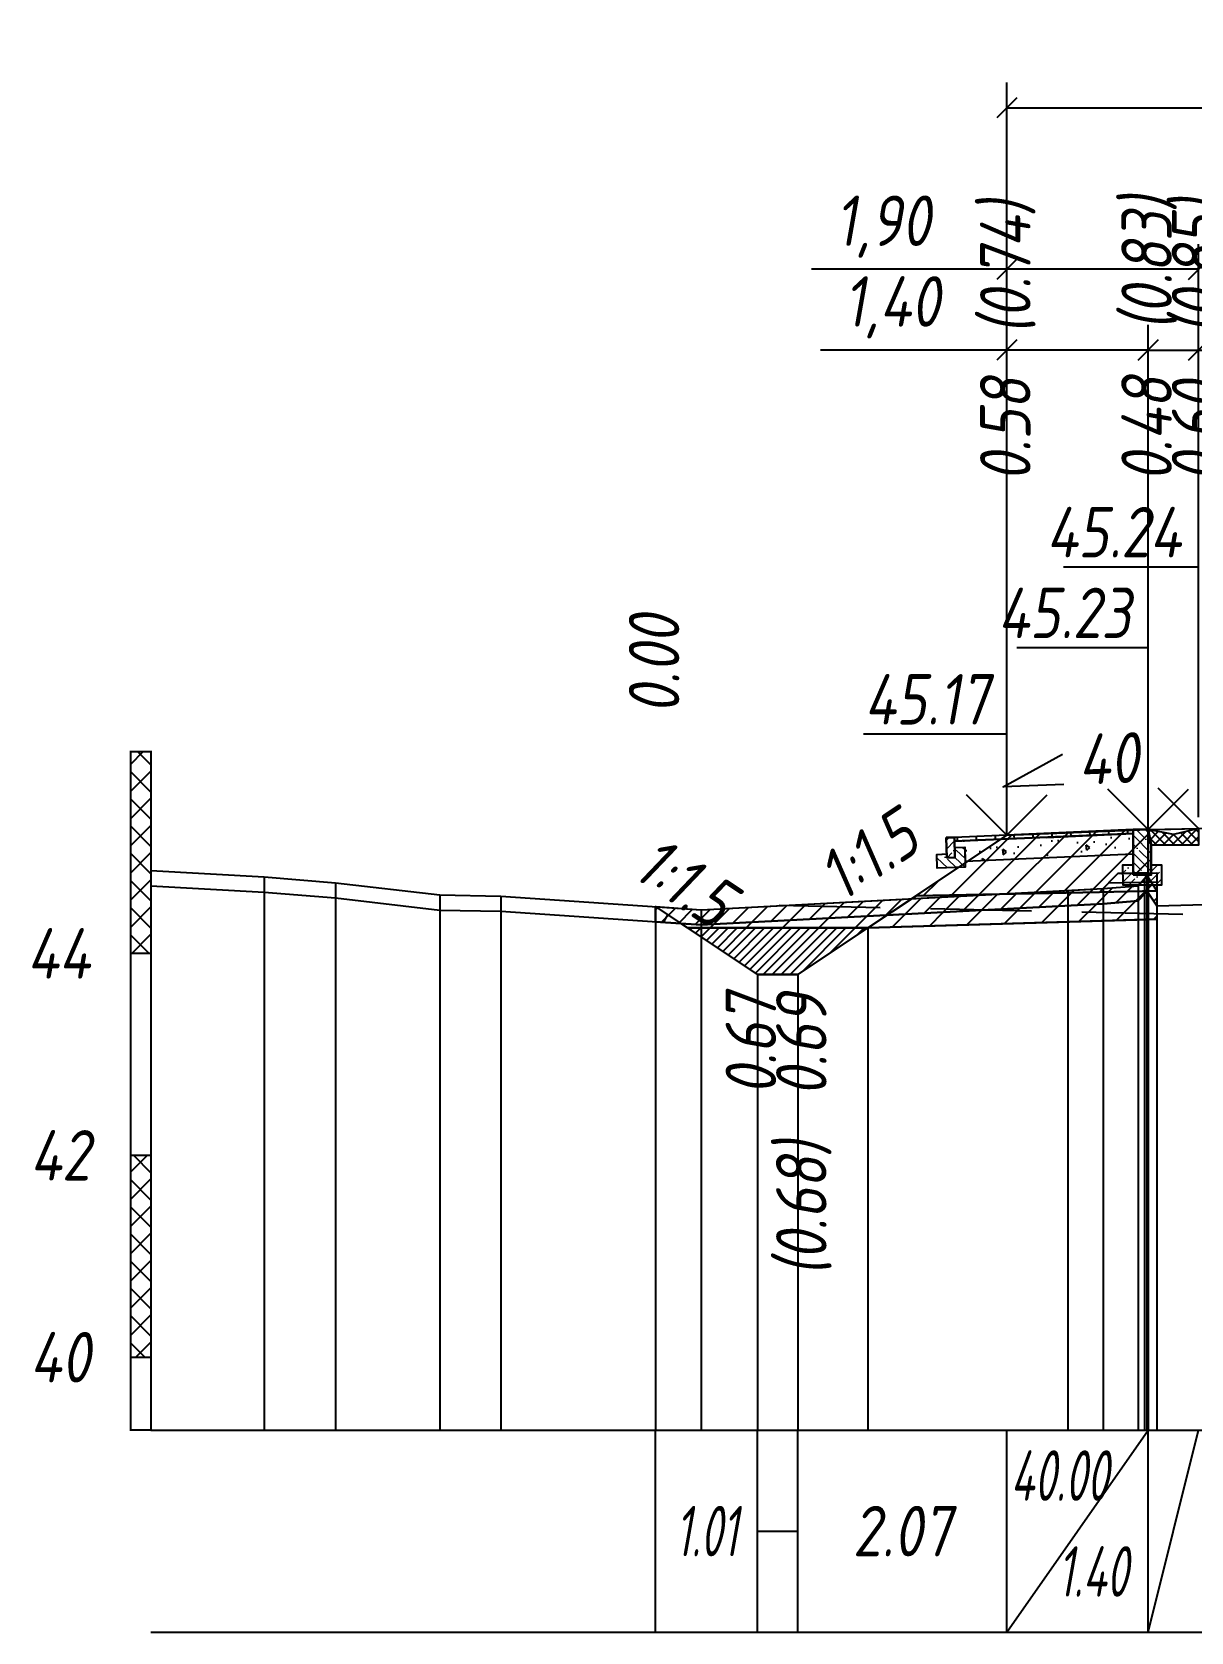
# Model space of a CAD drawing. Extents: x -717 to 1451, y -133302 to 233.
# Drawn here: x -269.4 to -212, y -114167.9 to -114088.6 of the extents above; entities that cross this region are included whole.
import ezdxf
from ezdxf.enums import TextEntityAlignment as Align

# ---------------------------------------------------------------- set-up
doc = ezdxf.new("R2010")
doc.units = 0
doc.linetypes.add('штриховая', pattern=[0.75, 0.5, -0.25])
for name, color, linetype in [('Интерполированный поперечник', 2, 'Continuous'), ('КОД_399', 252, 'Continuous'), ('Код_514', 1, 'Continuous'), ('Контур_0', 7, 'Continuous'), ('Контур_2521', 7, 'Continuous'), ('Контур_2564', 7, 'Continuous'), ('Контур_2660', 7, 'Continuous'), ('Контур_2665', 7, 'Continuous'), ('Контур_400', 7, 'Continuous'), ('Контур_508', 7, 'Continuous'), ('Контур_512', 7, 'Continuous'), ('Контур_513', 7, 'Continuous'), ('Контур_818', 7, 'Continuous'), ('Красный поперечник', 1, 'Continuous'), ('Линейка абсолютных высот', 7, 'Continuous'), ('Объём_2501', 7, 'Continuous'), ('Объём_2564', 7, 'Continuous'), ('Объём_2650', 7, 'Continuous'), ('Объём_2660', 7, 'Continuous'), ('Объём_2661', 7, 'Continuous'), ('Объём_2662', 7, 'Continuous'), ('Объём_2663', 7, 'Continuous'), ('Объём_2664', 7, 'Continuous'), ('Объём_2665', 7, 'Continuous'), ('Объём_2666', 7, 'Continuous'), ('Объём_2667', 7, 'Continuous'), ('Объём_2668', 7, 'Continuous'), ('Объём_2669', 7, 'Continuous'), ('Объём_2675', 7, 'Continuous'), ('Объём_2753', 7, 'Continuous'), ('Откосы', 7, 'Continuous'), ('Отметки покрытия', 7, 'Continuous'), ('Рабочие отметки', 7, 'Continuous'), ('Рабочие отметки доп.', 7, 'Continuous'), ('Слои выравнивания', 7, 'Continuous'), ('Таблица', 7, 'Continuous'), ('Уклоны проезжей части', 7, 'Continuous'), ('Черный поперечник', 3, 'Continuous')]:
    doc.layers.add(name, color=color, linetype=linetype)
for name, color, linetype, true_color in [('Контур_2540', 2, 'Continuous', 0xffff00), ('Контур_2560', 2, 'Continuous', 0xffff00), ('Контур_2561', 7, 'Continuous', 0xff8040), ('Контур_2562', 3, 'Continuous', 0x00ff00), ('Контур_2563', 7, 'Continuous', 0xff8000), ('Контур_2570', 7, 'Continuous', 0x80ff00), ('Контур_2736', 4, 'Continuous', 0x00ffff), ('Контур_2737', 4, 'Continuous', 0x00ffff), ('Контур_2738', 4, 'Continuous', 0x00ffff), ('Контур_2739', 4, 'Continuous', 0x00ffff), ('Контур_2741', 4, 'Continuous', 0x00ffff), ('Контур_2742', 4, 'Continuous', 0x00ffff), ('Контур_2743', 4, 'Continuous', 0x00ffff), ('Контур_2744', 7, 'Continuous', 0xa4ffff), ('Контур_2745', 7, 'Continuous', 0xa4ffff), ('Контур_2747', 4, 'Continuous', 0x00ffff), ('Контур_2748', 4, 'Continuous', 0x00ffff), ('Контур_2749', 4, 'Continuous', 0x00ffff), ('Контур_2750', 4, 'Continuous', 0x00ffff), ('Контур_2751', 4, 'Continuous', 0x00ffff), ('Контур_2752', 4, 'Continuous', 0x00ffff), ('Контур_2760', 7, 'Continuous', 0x323232), ('Контур_402', 7, 'Continuous', 0xff6464), ('Контур_703', 4, 'Continuous', 0x00ffff), ('Контур_705', 4, 'Continuous', 0x00ffff), ('Контур_707', 4, 'Continuous', 0x00ffff), ('Контур_720', 131, 'Continuous', 0xaaffff), ('Объём_2500', 7, 'Continuous', 0xc0c0c0), ('Объём_2520', 7, 'Continuous', 0x80ffff), ('Объём_2540', 2, 'Continuous', 0xffff00), ('Объём_2560', 2, 'Continuous', 0xffff00), ('Объём_2561', 7, 'Continuous', 0xff8040), ('Объём_2562', 3, 'Continuous', 0x00ff00), ('Объём_2563', 7, 'Continuous', 0xff8000), ('Объём_2570', 7, 'Continuous', 0x80ff00), ('Объём_2600', 7, 'Continuous', 0x808000), ('Объём_2620', 2, 'Continuous', 0xffff00), ('Объём_2746', 2, 'Continuous', 0xffff00)]:
    doc.layers.add(name, color=color, linetype=linetype, true_color=true_color)
doc.styles.get("Standard").update_dxf_attribs({"font": 'txt', "height": 2.5})
doc.styles.add('М', font='romand.shx', dxfattribs={"width": 0.8, "oblique": 10, "height": 2.5})
doc.dimstyles.new('ISO-25', dxfattribs={"dimtxt": 2.5, "dimasz": 2.5, "dimexe": 1.25, "dimexo": 0.625, "dimtad": 1, "dimtxsty": 'Standard', "dimcen": 2.5, "dimadec": 0, "dimazin": 0, "dimtfac": 1, "dimtmove": 0, "dimatfit": 3, "dimfxl": 1, "dimarcsym": 0})
pattern_1 = [(45.0000013, (-343.5111, 6.1284), (-0.6735192404, 0.673519211), []), (135.0000003, (-343.5111, 6.1284), (-0.673519222, -0.67351923), [])]

# ---------------------------------------------------------------- blocks, each defined once
blk = doc.blocks.new('_Oblique')
at = {"color": 0, "linetype": 'ByBlock', "lineweight": -2}
blk.add_line((-0.5, -0.5), (0.5, 0.5), dxfattribs=at)
blk = doc.blocks.new('*D2353')
at = {"color": 0, "lineweight": -2, "transparency": 16777216}
for p, q in [((-221.112, -114127.839), (-221.112, -114103.119)), ((-214.112, -114127.559), (-214.112, -114103.119)), ((-221.112, -114104.369), (-230.339, -114104.369)), ((-214.112, -114104.369), (-221.112, -114104.369))]:
    blk.add_line(p, q, dxfattribs=at)
at = {"layer": 'Defpoints', "color": 0, "transparency": 16777216}
for p in [(-214.112, -114104.369), (-214.112, -114128.184), (-221.112, -114128.464)]:
    blk.add_point(p, dxfattribs=at)
at = {"color": 0, "lineweight": -2, "transparency": 16777216, "rotation": 180}
blk.add_blockref('_Oblique', (-221.112, -114104.369), dxfattribs=at)
at = {"color": 0, "lineweight": -2, "transparency": 16777216}
blk.add_blockref('_Oblique', (-214.112, -114104.369), dxfattribs=at)
at = {"color": 0, "transparency": 16777216, "insert": (-226.799, -114102.256), "char_height": 2.5, "width": 8.75, "attachment_point": 5, "style": 'М'}
blk.add_mtext('1,40', dxfattribs=at)
blk = doc.blocks.new('*D2355')
at = {"color": 0, "lineweight": -2, "transparency": 16777216}
for p, q in [((-214.112, -114127.559), (-214.112, -114103.119)), ((-211.612, -114127.509), (-211.612, -114103.119)), ((-214.112, -114104.369), (-211.612, -114104.369)), ((-211.612, -114104.369), (-201.237, -114104.369))]:
    blk.add_line(p, q, dxfattribs=at)
at = {"layer": 'Defpoints', "color": 0, "transparency": 16777216}
for p in [(-211.612, -114104.369), (-214.112, -114128.184), (-211.612, -114128.134)]:
    blk.add_point(p, dxfattribs=at)
at = {"color": 0, "lineweight": -2, "transparency": 16777216, "rotation": 180}
blk.add_blockref('_Oblique', (-214.112, -114104.369), dxfattribs=at)
at = {"color": 0, "lineweight": -2, "transparency": 16777216}
blk.add_blockref('_Oblique', (-211.612, -114104.369), dxfattribs=at)
at = {"color": 0, "transparency": 16777216, "insert": (-204.999, -114102.256), "char_height": 2.5, "width": 9.16667, "attachment_point": 5, "style": 'М'}
blk.add_mtext('0,50', dxfattribs=at)
blk = doc.blocks.new('*D2358')
at = {"color": 0, "lineweight": -2, "transparency": 16777216}
for p, q in [((-221.112, -114127.839), (-221.112, -114099.119)), ((-211.612, -114127.509), (-211.612, -114099.119)), ((-221.112, -114100.369), (-230.79, -114100.369)), ((-211.612, -114100.369), (-221.112, -114100.369))]:
    blk.add_line(p, q, dxfattribs=at)
at = {"layer": 'Defpoints', "color": 0, "transparency": 16777216}
for p in [(-211.612, -114100.369), (-211.612, -114128.134), (-221.112, -114128.464)]:
    blk.add_point(p, dxfattribs=at)
at = {"color": 0, "lineweight": -2, "transparency": 16777216, "rotation": 180}
blk.add_blockref('_Oblique', (-221.112, -114100.369), dxfattribs=at)
at = {"color": 0, "lineweight": -2, "transparency": 16777216}
blk.add_blockref('_Oblique', (-211.612, -114100.369), dxfattribs=at)
at = {"color": 0, "transparency": 16777216, "insert": (-227.25, -114098.256), "char_height": 2.5, "width": 8.75, "attachment_point": 5, "style": 'М'}
blk.add_mtext('1,90', dxfattribs=at)
blk = doc.blocks.new('*D2359')
at = {"color": 0, "lineweight": -2, "transparency": 16777216}
for p, q in [((-221.112, -114127.839), (-221.112, -114091.119)), ((-107.25, -114128.389), (-107.25, -114091.119)), ((-221.112, -114092.369), (-107.25, -114092.369))]:
    blk.add_line(p, q, dxfattribs=at)
at = {"layer": 'Defpoints', "color": 0, "transparency": 16777216}
for p in [(-107.25, -114092.369), (-221.112, -114128.464), (-107.25, -114129.014)]:
    blk.add_point(p, dxfattribs=at)
at = {"color": 0, "lineweight": -2, "transparency": 16777216, "rotation": 180}
blk.add_blockref('_Oblique', (-221.112, -114092.369), dxfattribs=at)
at = {"color": 0, "lineweight": -2, "transparency": 16777216}
blk.add_blockref('_Oblique', (-107.25, -114092.369), dxfattribs=at)
at = {"color": 0, "transparency": 16777216, "insert": (-164.181, -114090.256), "char_height": 2.5, "width": 12.5, "attachment_point": 5, "style": 'М'}
blk.add_mtext('22,77', dxfattribs=at)
blk = doc.blocks.new('Тротуар1')
at = {"linetype": 'Continuous', "lineweight": 13}
h = blk.add_hatch(dxfattribs=at)
h.set_pattern_fill('ANSI35', scale=5, angle=90)
h.set_pattern_definition([(135, (-1541.6927, -4801.9416), (-0.88388348, -0.88388348), []), (135, (-1541.6927, -4801.0577), (-0.88388348, -0.88388348), [1.5625, -0.3125, 0, -0.3125])])
h.paths.add_polyline_path([(-16.72, -1.24), (-17.72, -1.24), (-17.72, -2.24), (-18.52, -2.24), (-18.52, -1.85), (-19.52, -1.89), (-19.52, -3.24), (-16.72, -3.24)])
h = blk.add_hatch(dxfattribs=at)
h.set_pattern_fill('ANSI35', scale=5)
h.set_pattern_definition([(45, (-1541.6927, -4800.4416), (-0.88388348, 0.88388348), []), (45, (-1540.8088, -4800.4416), (-0.88388348, 0.88388348), [1.5625, -0.3125, 0, -0.3125])])
h.paths.add_polyline_path([(-17.72, -0.24), (-18.52, -0.24), (-18.52, -2.24), (-17.72, -2.24)])
at = {"linetype": 'Continuous'}
h = blk.add_hatch(dxfattribs=at)
h.set_pattern_fill('ANSI31', color=256, scale=15, angle=45, style=0)
h.set_pattern_definition([(90, (-1932.1888, -4954.235), (-1.875, 3e-16), [])])
h.paths.add_polyline_path([(0, 0), (-17.72, -0.24), (-17.71, -0.63), (-11.04, -0.58), (0, -0.4)])
at = {"layer": 'КОД_399'}
h = blk.add_hatch(dxfattribs=at)
h.set_pattern_fill('AR-CONC', scale=0.7, angle=45, style=0)
h.set_pattern_definition([(95, (-1932.189, -4954.235), (3.860864, 3.2396496), [0.525, -5.775]), (40, (-1932.189, -4954.235), (-4.409945, 3.036377), [0.42, -4.62]), (145.45144, (-1931.867, -4953.965), (-0.549081, 6.2760265), [0.4461813, -4.907995]), (91.1842, (-1933.179, -4953.245), (6.101854, 4.4632964), [0.7875, -8.6625]), (141.63564, (-1932.67, -4952.873), (-0.1953, 9.447982), [0.669272, -7.361996]), (36.18416, (-1933.179, -4953.245), (-0.1953, 9.447982), [0.63, -6.93]), (66, (-1932.4363, -4952.9975), (4.947401, 0.9616773), [0.525, -5.775]), (11, (-1932.4363, -4952.9975), (-2.38496, 4.793659), [0.42, -4.62]), (116.45144, (-1932.024, -4952.9174), (2.562441, 5.7553363), [0.4461813, -4.907995]), (82.5, (-1932.1888, -4954.235), (-1.5875523, 1.7079287), [0, -4.564, 0, -4.69, 0, -4.6375]), (52.5, (-1932.1888, -4954.235), (-0.6501106, 3.2543661), [0, -2.674, 0, -4.459, 0, -1.7675]), (12.5, (-1933.2926, -4955.3388), (2.7539272, 2.5306453), [0, -1.75, 0, -5.46, 0, -7.245]), (2.5, (-1933.7876, -4955.8337), (2.3911299, 3.3821186), [0, -2.275, 0, -3.626, 0, -5.145])])
h.paths.add_polyline_path([(0, -0.4), (-17.71, -0.63), (-17.72, -1.24), (-16.71, -1.24), (-16.72, -2.62), (-0.07, -2.41)])
at = {"linetype": 'Continuous'}
blk.add_lwpolyline([(-17.72, -1.24), (-16.72, -1.24), (-16.72, -3.24), (-19.52, -3.24), (-19.52, -1.89), (-18.52, -1.85)], dxfattribs=at)
at = {"color": 7, "lineweight": 30}
for points in [[(-18.52, -0.24), (-18.52, -2.24), (-17.72, -2.24), (-17.72, -0.24), (-18.52, -0.24)], [(-8.6, -0.53), (0, -0.4)]]:
    blk.add_lwpolyline(points, dxfattribs=at)
for points in [[(0, 0), (-17.72, -0.24), (-17.72, -0.63), (0, -0.4)], [(0, -0.4), (-17.71, -0.63), (-17.72, -1.24), (-16.71, -1.24), (-16.72, -2.62), (-0.07, -2.39)]]:
    blk.add_lwpolyline(points, close=True)
blk = doc.blocks.new('БР100.30.18')
at = {"linetype": 'Continuous', "lineweight": 13}
h = blk.add_hatch(dxfattribs=at)
h.set_pattern_fill('ANSI35', scale=5)
h.set_pattern_definition([(45, (-1504.996, -4799.2297), (-0.88388348, 0.88388348), []), (45, (-1504.1121, -4799.2297), (-0.88388348, 0.88388348), [1.5625, -0.3125, 0, -0.3125])])
h.paths.add_polyline_path([(0.3, 3.47), (1.8, 3.47), (1.8, -1.03), (0, -1.03), (0, 1.97)])
h = blk.add_hatch(dxfattribs=at)
h.set_pattern_fill('ANSI35', scale=5, angle=90)
h.set_pattern_definition([(135, (-1504.996, -4800.7297), (-0.88388348, -0.88388348), []), (135, (-1504.996, -4799.8458), (-0.88388348, -0.88388348), [1.5625, -0.3125, 0, -0.3125])])
h.paths.add_polyline_path([(-1, -0.03), (0, -0.03), (0, -1.03), (1.8, -1.03), (1.8, -0.03), (2.8, -0.03), (2.8, -2.03), (-1, -2.03)])
at = {"color": 7, "lineweight": 30}
blk.add_lwpolyline([(1.8, -1.03), (0, -1.03), (0, 1.97), (0.3, 3.47), (1.8, 3.47)], close=True, dxfattribs=at)
at = {"linetype": 'Continuous'}
blk.add_lwpolyline([(0, -0.03), (-1, -0.03), (-1, -2.03), (2.8, -2.03), (2.8, -0.03), (1.8, -0.03)], dxfattribs=at)

msp = doc.modelspace()

# ---------------------------------------------------------------- hatches: boundary and pattern name
h = msp.add_hatch()
h.set_pattern_fill('ANSI37', color=256, scale=0.1)
h.set_pattern_definition([(45, (-212.8616, -114128.37196), (-0.22451, 0.22451), []), (135, (-212.8616, -114128.37196), (-0.22451, -0.22451), [])])
h.paths.add_polyline_path([(-214.112, -114128.122), (-213.961, -114128.877), (-211.606, -114128.875), (-211.611, -114128.072), (-212.862, -114128.372)])
at = {"layer": 'Линейка абсолютных высот'}
h = msp.add_hatch(dxfattribs=at)
h.set_pattern_fill('ANSI37', scale=0.3, style=0)
h.set_pattern_definition(pattern_1)
h.paths.add_polyline_path([(-263.511, -114134.259), (-263.511, -114124.259), (-264.511, -114124.259), (-264.511, -114134.259)])
h = msp.add_hatch(dxfattribs=at)
h.set_pattern_fill('ANSI37', scale=0.3, style=0)
h.set_pattern_definition(pattern_1)
h.paths.add_polyline_path([(-263.511, -114154.259), (-263.511, -114144.259), (-264.511, -114144.259), (-264.511, -114154.259)])
at = {"layer": 'Объём_2563'}
h = msp.add_hatch(dxfattribs=at)
h.set_pattern_fill('ANSI31', color=256, scale=0.3)
h.set_pattern_definition([(45, (-343.5111, 6.1284), (-0.673519209, 0.673519209), [])])
h.paths.add_polyline_path([(-221.112, -114128.402), (-214.112, -114128.122), (-214.112, -114130.272), (-215.612, -114130.302), (-216.53, -114131.22), (-225.612, -114131.402)])
at = {"layer": 'Объём_2570'}
h = msp.add_hatch(dxfattribs=at)
h.set_pattern_fill('ANSI31', color=256, scale=0.2)
h.set_pattern_definition([(45, (-343.5111, 6.12845), (-0.449012806, 0.449012806), [])])
h.paths.add_polyline_path([(-213.682, -114131.9), (-214.182, -114131.15), (-214.287, -114131.33), (-214.605, -114131.661), (-216.343, -114131.799), (-236.255, -114132.846), (-238.511, -114132.692), (-238.511, -114131.942), (-236.255, -114132.096), (-216.343, -114131.049), (-214.605, -114130.911), (-214.287, -114130.58), (-214.182, -114130.4), (-213.682, -114131.15)])
at = {"layer": 'Объём_2600'}
h = msp.add_hatch(dxfattribs=at)
h.set_pattern_fill('ANSI31', color=6, scale=0.4)
h.set_pattern_definition([(45, (-343.5111, 6.1284), (-0.898025612, 0.898025612), [])])
h.paths.add_polyline_path([(-213.682, -114131.9), (-213.682, -114132.567), (-228.003, -114132.996), (-236.93, -114132.996), (-237.257, -114132.778), (-236.255, -114132.846), (-216.343, -114131.799), (-214.605, -114131.661), (-214.287, -114131.33), (-214.182, -114131.15)])
h = msp.add_hatch(dxfattribs=at)
h.set_pattern_fill('HONEY', color=5, scale=0.3)
h.set_pattern_definition([(0, (-343.5111, 6.12845), (1.42875, 0.8248891935), [0.9525, -1.905]), (120, (-343.5111, 6.12845), (-1.428749997, 0.824889199), [0.9525, -1.905]), (60, (-343.5111, 6.12845), (3e-09, 1.6497783924), [-1.905, 0.9525])])
h.paths.add_polyline_path([(-238.511, -114132.692), (-238.511, -114131.942), (-237.257, -114132.778)])
at = {"layer": 'Объём_2620'}
h = msp.add_hatch(dxfattribs=at)
h.set_pattern_fill('ANSI31', color=2, scale=0.1)
h.set_pattern_definition([(45, (-343.5111, 6.12845), (-0.224506403, 0.224506403), [])])
h.paths.add_polyline_path([(-228.003, -114132.996), (-231.466, -114135.305), (-233.466, -114135.305), (-236.93, -114132.996)])

# ---------------------------------------------------------------- linework, layer by layer
msp.add_lwpolyline([(-214.112, -114128.122), (-213.961, -114128.877), (-211.606, -114128.875), (-211.611, -114128.072), (-212.862, -114128.372), (-214.112, -114128.122)])
at = {"layer": 'Интерполированный поперечник', "linetype": 'штриховая', "ltscale": 10, "flags": 128}
msp.add_lwpolyline([(-232.387, -114131.872), (-74.917, -114135.36)], dxfattribs=at)
at = {"layer": 'Код_514'}
for p, q in [((-238.511, -114167.872), (-238.511, -114157.872)), ((-233.466, -114167.872), (-233.466, -114157.872)), ((-231.466, -114167.872), (-231.466, -114157.872)), ((-221.112, -114167.872), (-221.112, -114157.872)), ((-221.112, -114167.872), (-214.112, -114157.872)), ((-214.112, -114167.872), (-214.112, -114157.872)), ((-214.112, -114167.872), (-211.612, -114157.872)), ((-233.466, -114162.872), (-231.466, -114162.872))]:
    msp.add_line(p, q, dxfattribs=at)
at = {"layer": 'Контур_0', "flags": 128}
for points in [[(-214.112, -114130.272), (-214.112, -114128.122), (-213.682, -114128.113)], [(-221.112, -114128.402), (-221.112, -114128.402), (-221.112, -114128.402), (-221.112, -114128.402), (-221.112, -114128.402), (-221.112, -114128.402), (-221.112, -114128.402), (-221.112, -114128.402), (-221.112, -114128.402), (-221.112, -114128.402), (-221.112, -114128.402), (-221.112, -114128.402), (-221.112, -114128.402), (-221.112, -114128.402), (-221.112, -114128.402), (-231.466, -114135.305), (-233.466, -114135.305), (-238.511, -114131.942), (-238.511, -114131.942), (-238.511, -114131.942), (-238.511, -114131.942), (-238.511, -114131.942), (-238.511, -114131.942), (-238.511, -114131.942), (-238.511, -114131.942), (-238.511, -114131.942), (-238.511, -114131.942), (-238.511, -114131.942), (-238.511, -114131.942), (-238.511, -114131.942)], [(-221.112, -114128.402), (-221.112, -114128.402), (-221.112, -114128.402), (-221.112, -114128.402), (-221.112, -114128.402), (-221.112, -114128.402), (-221.112, -114128.402), (-221.112, -114128.402), (-221.112, -114128.402), (-221.112, -114128.402), (-221.112, -114128.402), (-221.112, -114128.402), (-221.112, -114128.402), (-221.112, -114128.402), (-221.112, -114128.402), (-231.466, -114135.305)], [(-225.612, -114131.402), (-216.53, -114131.22), (-215.612, -114130.302), (-214.112, -114130.272)], [(-215.612, -114130.302), (-213.682, -114130.263), (-213.682, -114131.163), (-216.53, -114131.22), (-215.612, -114130.302), (-215.612, -114130.302)]]:
    msp.add_lwpolyline(points, dxfattribs=at)
at = {"layer": 'Контур_2521', "color": 250, "flags": 128}
msp.add_lwpolyline([(-216.071, -114130.761), (-213.682, -114130.713)], dxfattribs=at)
at = {"layer": 'Контур_2540', "flags": 128}
msp.add_lwpolyline([(-216.53, -114131.22), (-213.682, -114131.163), (-213.682, -114132.567), (-228.003, -114132.996), (-225.612, -114131.402), (-216.53, -114131.22), (-216.53, -114131.22)], dxfattribs=at)
at = {"layer": 'Контур_2560', "flags": 128}
msp.add_lwpolyline([(-221.112, -114128.402), (-221.112, -114128.402), (-221.112, -114128.402), (-214.112, -114128.122)], dxfattribs=at)
at = {"layer": 'Контур_2561', "flags": 128}
msp.add_lwpolyline([(-214.112, -114128.122), (-214.112, -114128.122), (-221.112, -114128.402), (-221.112, -114128.402), (-214.112, -114128.122)], dxfattribs=at)
at = {"layer": 'Контур_2562', "flags": 128}
msp.add_lwpolyline([(-221.112, -114128.402), (-221.112, -114128.402), (-221.112, -114128.402), (-221.112, -114128.402), (-221.112, -114128.402)], dxfattribs=at)
at = {"layer": 'Контур_2563', "flags": 128}
msp.add_lwpolyline([(-221.112, -114128.402), (-214.112, -114128.122), (-214.112, -114130.272), (-215.612, -114130.302), (-216.53, -114131.22), (-225.612, -114131.402), (-221.112, -114128.402), (-221.112, -114128.402)], dxfattribs=at)
at = {"layer": 'Контур_2564', "flags": 128}
msp.add_lwpolyline([(-221.112, -114128.402), (-214.112, -114128.122)], dxfattribs=at)
at = {"layer": 'Контур_2570', "flags": 128}
msp.add_lwpolyline([(-263.511, -114130.905), (-257.909, -114131.216), (-254.369, -114131.508), (-249.2, -114132.11), (-246.188, -114132.167), (-236.255, -114132.846), (-218.096, -114131.89), (-216.343, -114131.799), (-214.605, -114131.661), (-214.287, -114131.33), (-214.182, -114131.15), (-213.682, -114131.9), (-193.398, -114131.34), (-173.362, -114131.018), (-170.509, -114130.972), (-111.832, -114132.358)], dxfattribs=at)
at = {"layer": 'Контур_2660', "flags": 128}
msp.add_lwpolyline([(-228.003, -114132.996), (-213.682, -114132.567)], dxfattribs=at)
at = {"layer": 'Контур_2665', "flags": 128}
msp.add_lwpolyline([(-221.112, -114128.402), (-221.112, -114128.402)], dxfattribs=at)
at = {"layer": 'Контур_2736', "flags": 128}
msp.add_lwpolyline([(-221.112, -114128.402), (-221.112, -114128.402)], dxfattribs=at)
at = {"layer": 'Контур_2737', "flags": 128}
msp.add_lwpolyline([(-221.112, -114128.402), (-221.112, -114128.402)], dxfattribs=at)
at = {"layer": 'Контур_2738', "flags": 128}
msp.add_lwpolyline([(-221.112, -114128.402), (-221.112, -114128.402)], dxfattribs=at)
at = {"layer": 'Контур_2739', "flags": 128}
msp.add_lwpolyline([(-221.112, -114128.402), (-221.112, -114128.402)], dxfattribs=at)
at = {"layer": 'Контур_2741', "flags": 128}
msp.add_lwpolyline([(-238.511, -114131.942), (-238.511, -114131.942)], dxfattribs=at)
at = {"layer": 'Контур_2742', "flags": 128}
msp.add_lwpolyline([(-238.511, -114131.942), (-238.511, -114131.942)], dxfattribs=at)
at = {"layer": 'Контур_2743', "flags": 128}
msp.add_lwpolyline([(-238.511, -114131.942), (-238.511, -114131.942)], dxfattribs=at)
at = {"layer": 'Контур_2744', "flags": 128}
msp.add_lwpolyline([(-238.511, -114131.942), (-238.511, -114131.942)], dxfattribs=at)
msp.add_lwpolyline([(-238.511, -114131.942), (-238.511, -114131.942)], dxfattribs=at)
msp.add_lwpolyline([(-238.511, -114131.942), (-238.511, -114131.942)], dxfattribs=at)
msp.add_lwpolyline([(-238.511, -114131.942), (-238.511, -114131.942)], dxfattribs=at)
msp.add_lwpolyline([(-238.511, -114131.942), (-238.511, -114131.942)], dxfattribs=at)
msp.add_lwpolyline([(-238.511, -114131.942), (-238.511, -114131.942)], dxfattribs=at)
at = {"layer": 'Контур_2745', "flags": 128}
msp.add_lwpolyline([(-221.112, -114128.402), (-221.112, -114128.402)], dxfattribs=at)
msp.add_lwpolyline([(-221.112, -114128.402), (-221.112, -114128.402)], dxfattribs=at)
msp.add_lwpolyline([(-221.112, -114128.402), (-221.112, -114128.402)], dxfattribs=at)
msp.add_lwpolyline([(-221.112, -114128.402), (-221.112, -114128.402)], dxfattribs=at)
msp.add_lwpolyline([(-221.112, -114128.402), (-221.112, -114128.402)], dxfattribs=at)
msp.add_lwpolyline([(-221.112, -114128.402), (-221.112, -114128.402)], dxfattribs=at)
at = {"layer": 'Контур_2747', "flags": 128}
msp.add_lwpolyline([(-221.112, -114128.402), (-221.112, -114128.402)], dxfattribs=at)
at = {"layer": 'Контур_2748', "flags": 128}
msp.add_lwpolyline([(-221.112, -114128.402), (-221.112, -114128.402)], dxfattribs=at)
at = {"layer": 'Контур_2749', "flags": 128}
msp.add_lwpolyline([(-221.112, -114128.402), (-221.112, -114128.402)], dxfattribs=at)
at = {"layer": 'Контур_2750', "flags": 128}
msp.add_lwpolyline([(-238.511, -114131.942), (-238.511, -114131.942)], dxfattribs=at)
at = {"layer": 'Контур_2751', "flags": 128}
msp.add_lwpolyline([(-238.511, -114131.942), (-238.511, -114131.942)], dxfattribs=at)
at = {"layer": 'Контур_2752', "flags": 128}
msp.add_lwpolyline([(-238.511, -114131.942), (-238.511, -114131.942)], dxfattribs=at)
at = {"layer": 'Контур_2760', "flags": 128}
msp.add_lwpolyline([(-213.682, -114128.113), (-211.612, -114128.072), (-194.112, -114127.722), (-193.398, -114127.708), (-173.362, -114127.307), (-170.509, -114127.364), (-152.612, -114127.722), (-135.112, -114128.072), (-125.873, -114128.257), (-123.373, -114128.307)], dxfattribs=at)
at = {"layer": 'Контур_400', "flags": 128}
msp.add_lwpolyline([(-214.112, -114128.122), (-211.612, -114128.072), (-211.612, -114128.072), (-211.612, -114128.072), (-211.612, -114128.072), (-211.612, -114128.072), (-211.612, -114128.072), (-194.112, -114127.722), (-173.362, -114127.307)], dxfattribs=at)
at = {"layer": 'Контур_402', "flags": 128}
msp.add_lwpolyline([(-228.003, -114132.996), (-214.112, -114132.579)], dxfattribs=at)
at = {"layer": 'Контур_508', "flags": 128}
msp.add_lwpolyline([(-238.511, -114131.942), (-233.466, -114135.305), (-231.466, -114135.305), (-228.003, -114132.996), (-214.112, -114132.579)], dxfattribs=at)
at = {"layer": 'Контур_512', "flags": 128}
msp.add_lwpolyline([(-238.511, -114131.942), (-233.466, -114135.305), (-231.466, -114135.305), (-228.003, -114132.996), (-213.682, -114132.567)], dxfattribs=at)
at = {"layer": 'Контур_513', "flags": 128}
msp.add_lwpolyline([(-238.511, -114131.942), (-233.466, -114135.305), (-231.466, -114135.305), (-228.003, -114132.996), (-214.112, -114132.579)], dxfattribs=at)
at = {"layer": 'Контур_703', "flags": 128}
for points in [[(-221.112, -114128.402), (-231.466, -114135.305)], [(-221.112, -114128.402), (-221.112, -114128.402)]]:
    msp.add_lwpolyline(points, dxfattribs=at)
at = {"layer": 'Контур_705', "flags": 128}
msp.add_lwpolyline([(-221.112, -114128.402), (-221.112, -114128.402)], dxfattribs=at)
at = {"layer": 'Контур_707', "flags": 128}
msp.add_lwpolyline([(-233.466, -114135.305), (-238.511, -114131.942)], dxfattribs=at)
at = {"layer": 'Контур_720', "flags": 128}
msp.add_lwpolyline([(-231.466, -114135.305), (-233.466, -114135.305)], dxfattribs=at)
at = {"layer": 'Контур_818', "flags": 128}
msp.add_lwpolyline([(-238.511, -114132.692), (-236.255, -114132.846), (-218.096, -114131.89), (-216.343, -114131.799), (-214.605, -114131.661), (-214.287, -114131.33), (-214.182, -114131.15), (-213.682, -114131.9), (-193.398, -114131.34), (-173.362, -114131.018), (-170.509, -114130.972), (-111.832, -114132.358), (-106.705, -114132.483), (-106.205, -114131.735), (-94.116, -114132.71), (-93.929, -114132.712), (-92.224, -114133.014), (-87.678, -114133.832)], dxfattribs=at)
at = {"layer": 'Красный поперечник'}
for p, q in [((-221.112, -114128.402), (-214.112, -114128.122)), ((-214.112, -114128.122), (-211.612, -114128.072)), ((-231.466, -114135.305), (-221.112, -114128.402)), ((-238.511, -114131.942), (-238.511, -114157.872)), ((-238.511, -114131.942), (-233.466, -114135.305)), ((-213.682, -114132.567), (-213.682, -114157.872)), ((-228.003, -114132.996), (-228.003, -114157.872)), ((-233.466, -114135.305), (-233.466, -114157.872)), ((-233.466, -114135.305), (-231.466, -114135.305)), ((-231.466, -114135.305), (-231.466, -114157.872))]:
    msp.add_line(p, q, dxfattribs=at)
at = {"layer": 'Линейка абсолютных высот', "color": 7, "const_width": 0.1, "flags": 128}
for points in [[(-263.511, -114134.259), (-263.511, -114124.259), (-264.511, -114124.259), (-264.511, -114134.259), (-263.511, -114134.259)], [(-263.511, -114144.259), (-263.511, -114134.259), (-264.511, -114134.259), (-264.511, -114144.259), (-263.511, -114144.259)], [(-263.511, -114154.259), (-263.511, -114144.259), (-264.511, -114144.259), (-264.511, -114154.259), (-263.511, -114154.259)], [(-263.511, -114157.872), (-263.511, -114154.259), (-264.511, -114154.259), (-264.511, -114157.872), (-263.511, -114157.872)]]:
    msp.add_lwpolyline(points, dxfattribs=at)
at = {"layer": 'Объём_2500', "flags": 128}
msp.add_lwpolyline([(-214.112, -114130.272), (-214.112, -114128.122), (-213.682, -114128.113)], dxfattribs=at)
at = {"layer": 'Объём_2501', "flags": 128}
msp.add_lwpolyline([(-214.112, -114128.122), (-211.612, -114128.072), (-211.612, -114128.072), (-211.612, -114128.072), (-211.612, -114128.072), (-211.612, -114128.072), (-211.612, -114128.072), (-194.112, -114127.722), (-173.362, -114127.307)], dxfattribs=at)
at = {"layer": 'Объём_2520', "color": 250, "flags": 128}
msp.add_lwpolyline([(-215.612, -114130.302), (-213.682, -114130.263), (-213.682, -114131.163), (-216.53, -114131.22), (-215.612, -114130.302), (-215.612, -114130.302)], dxfattribs=at)
at = {"layer": 'Объём_2540', "flags": 128}
msp.add_lwpolyline([(-216.53, -114131.22), (-213.682, -114131.163), (-213.682, -114132.567), (-228.003, -114132.996), (-225.612, -114131.402), (-216.53, -114131.22), (-216.53, -114131.22)], dxfattribs=at)
at = {"layer": 'Объём_2560', "flags": 128}
msp.add_lwpolyline([(-221.112, -114128.402), (-221.112, -114128.402), (-221.112, -114128.402), (-214.112, -114128.122)], dxfattribs=at)
at = {"layer": 'Объём_2561', "flags": 128}
msp.add_lwpolyline([(-214.112, -114128.122), (-214.112, -114128.122), (-221.112, -114128.402), (-221.112, -114128.402), (-214.112, -114128.122)], dxfattribs=at)
at = {"layer": 'Объём_2562', "flags": 128}
msp.add_lwpolyline([(-221.112, -114128.402), (-221.112, -114128.402), (-221.112, -114128.402), (-221.112, -114128.402), (-221.112, -114128.402)], dxfattribs=at)
at = {"layer": 'Объём_2563', "color": 250, "flags": 128}
msp.add_lwpolyline([(-221.112, -114128.402), (-214.112, -114128.122), (-214.112, -114130.272), (-215.612, -114130.302), (-216.53, -114131.22), (-225.612, -114131.402), (-221.112, -114128.402), (-221.112, -114128.402)], dxfattribs=at)
at = {"layer": 'Объём_2564', "flags": 128}
msp.add_lwpolyline([(-221.112, -114128.402), (-214.112, -114128.122)], dxfattribs=at)
at = {"layer": 'Объём_2570', "flags": 128}
msp.add_lwpolyline([(-213.682, -114131.9), (-213.682, -114131.9), (-213.682, -114131.9), (-214.182, -114131.15), (-214.287, -114131.33), (-214.605, -114131.661), (-216.343, -114131.799), (-236.255, -114132.846), (-238.511, -114132.692), (-238.511, -114131.942), (-236.255, -114132.096), (-216.343, -114131.049), (-214.605, -114130.911), (-214.287, -114130.58), (-214.182, -114130.4), (-213.682, -114131.15), (-213.682, -114131.15), (-213.682, -114131.15), (-213.682, -114131.9), (-213.682, -114131.9)], dxfattribs=at)
at = {"layer": 'Объём_2600', "color": 5, "flags": 128}
msp.add_lwpolyline([(-238.511, -114132.692), (-238.511, -114131.942), (-237.257, -114132.778), (-238.511, -114132.692), (-238.511, -114132.692)], dxfattribs=at)
at = {"layer": 'Объём_2620', "flags": 128}
msp.add_lwpolyline([(-228.003, -114132.996), (-231.466, -114135.305), (-233.466, -114135.305), (-236.93, -114132.996), (-228.003, -114132.996), (-228.003, -114132.996)], dxfattribs=at)
at = {"layer": 'Объём_2650', "color": 6, "flags": 128}
msp.add_lwpolyline([(-213.682, -114131.9), (-213.682, -114132.567), (-228.003, -114132.996), (-236.93, -114132.996), (-237.257, -114132.778), (-236.255, -114132.846), (-216.343, -114131.799), (-214.605, -114131.661), (-214.287, -114131.33), (-214.182, -114131.15), (-213.682, -114131.9), (-213.682, -114131.9)], dxfattribs=at)
at = {"layer": 'Объём_2660', "flags": 128}
msp.add_lwpolyline([(-228.003, -114132.996), (-213.682, -114132.567)], dxfattribs=at)
at = {"layer": 'Объём_2661', "flags": 128}
msp.add_lwpolyline([(-221.112, -114128.402), (-228.003, -114132.996)], dxfattribs=at)
at = {"layer": 'Объём_2662', "flags": 128}
msp.add_lwpolyline([(-236.93, -114132.996), (-238.511, -114131.942)], dxfattribs=at)
at = {"layer": 'Объём_2663', "flags": 128}
for points in [[(-233.466, -114135.305), (-236.93, -114132.996)], [(-228.003, -114132.996), (-231.466, -114135.305)]]:
    msp.add_lwpolyline(points, dxfattribs=at)
at = {"layer": 'Объём_2664', "flags": 128}
msp.add_lwpolyline([(-231.466, -114135.305), (-233.466, -114135.305)], dxfattribs=at)
at = {"layer": 'Объём_2665', "flags": 128}
msp.add_lwpolyline([(-221.112, -114128.402), (-221.112, -114128.402)], dxfattribs=at)
at = {"layer": 'Объём_2666', "flags": 128}
msp.add_lwpolyline([(-221.112, -114128.402), (-221.112, -114128.402)], dxfattribs=at)
at = {"layer": 'Объём_2667', "flags": 128}
for points in [[(-221.112, -114128.402), (-221.112, -114128.402)], [(-238.511, -114131.942), (-238.511, -114131.942)]]:
    msp.add_lwpolyline(points, dxfattribs=at)
at = {"layer": 'Объём_2668', "flags": 128}
for points in [[(-221.112, -114128.402), (-221.112, -114128.402)], [(-238.511, -114131.942), (-238.511, -114131.942)]]:
    msp.add_lwpolyline(points, dxfattribs=at)
at = {"layer": 'Объём_2669', "flags": 128}
for points in [[(-221.112, -114128.402), (-221.112, -114128.402)], [(-238.511, -114131.942), (-238.511, -114131.942)]]:
    msp.add_lwpolyline(points, dxfattribs=at)
at = {"layer": 'Объём_2675', "flags": 128}
for points in [[(-221.112, -114128.402), (-221.112, -114128.402)], [(-221.112, -114128.402), (-221.112, -114128.402)], [(-221.112, -114128.402), (-221.112, -114128.402)], [(-221.112, -114128.402), (-221.112, -114128.402)], [(-221.112, -114128.402), (-221.112, -114128.402)], [(-221.112, -114128.402), (-221.112, -114128.402)], [(-238.511, -114131.942), (-238.511, -114131.942)], [(-238.511, -114131.942), (-238.511, -114131.942)], [(-238.511, -114131.942), (-238.511, -114131.942)], [(-238.511, -114131.942), (-238.511, -114131.942)], [(-238.511, -114131.942), (-238.511, -114131.942)], [(-238.511, -114131.942), (-238.511, -114131.942)]]:
    msp.add_lwpolyline(points, dxfattribs=at)
at = {"layer": 'Объём_2746', "flags": 128}
msp.add_lwpolyline([(-218.096, -114131.89), (-216.343, -114131.799), (-214.605, -114131.661), (-214.287, -114131.33), (-214.182, -114131.15), (-213.682, -114131.9), (-213.682, -114132.567), (-228.003, -114132.996), (-227.051, -114132.362), (-218.096, -114131.89), (-218.096, -114131.89)], dxfattribs=at)
at = {"layer": 'Объём_2753', "flags": 128}
msp.add_lwpolyline([(-213.682, -114128.113), (-213.682, -114128.113)], dxfattribs=at)
at = {"layer": 'Откосы', "color": 1, "flags": 128}
msp.add_lwpolyline([(-218.296, -114125.883), (-221.294, -114126.003), (-218.356, -114124.384)], dxfattribs=at)
at = {"layer": 'Отметки покрытия', "color": 1}
for p, q in [((-211.612, -114115.122), (-218.312, -114115.122)), ((-214.112, -114119.122), (-220.612, -114119.122)), ((-214.112, -114128.122), (-214.112, -114119.122)), ((-221.112, -114123.402), (-228.212, -114123.402)), ((-221.112, -114128.402), (-221.112, -114123.402)), ((-221.112, -114128.402), (-223.112, -114126.402)), ((-221.112, -114128.402), (-219.112, -114126.402)), ((-214.112, -114128.122), (-216.112, -114126.122)), ((-214.112, -114128.122), (-212.112, -114126.122)), ((-211.612, -114128.072), (-213.612, -114126.072))]:
    msp.add_line(p, q, dxfattribs=at)
at = {"layer": 'Слои выравнивания'}
msp.add_line((-214.112, -114128.122), (-214.112, -114157.872), dxfattribs=at)
at = {"layer": 'Таблица'}
for p, q in [((-263.511, -114157.872), (-62.678, -114157.872)), ((-263.511, -114167.872), (-62.678, -114167.872))]:
    msp.add_line(p, q, dxfattribs=at)
at = {"layer": 'Черный поперечник', "color": 7}
for p, q in [((-263.511, -114130.155), (-263.511, -114157.872)), ((-257.909, -114130.466), (-257.909, -114157.872)), ((-214.287, -114130.58), (-214.287, -114157.872)), ((-214.182, -114130.4), (-214.182, -114157.872)), ((-254.369, -114130.758), (-254.369, -114157.872)), ((-249.2, -114131.36), (-249.2, -114157.872)), ((-218.096, -114131.14), (-218.096, -114157.872)), ((-216.343, -114131.049), (-216.343, -114157.872)), ((-214.605, -114130.911), (-214.605, -114157.872)), ((-213.682, -114131.15), (-213.682, -114157.872)), ((-246.188, -114131.417), (-246.188, -114157.872)), ((-236.255, -114132.096), (-236.255, -114157.872))]:
    msp.add_line(p, q, dxfattribs=at)
at = {"layer": 'Черный поперечник', "flags": 128}
msp.add_lwpolyline([(-263.511, -114130.155), (-257.909, -114130.466), (-254.369, -114130.758), (-249.2, -114131.36), (-246.188, -114131.417), (-236.255, -114132.096), (-218.096, -114131.14), (-216.343, -114131.049), (-214.605, -114130.911), (-214.287, -114130.58), (-214.182, -114130.4), (-214.112, -114130.506)], dxfattribs=at)

# ---------------------------------------------------------------- block references
at = {"xscale": 0.4999999999999981, "yscale": 0.4999999999999981, "zscale": 0.4999999999999981, "rotation": 1.71443905944475}
msp.add_blockref('Тротуар1', (-214.862, -114128.123), dxfattribs=at)
at = {"lineweight": 18, "xscale": -0.5, "yscale": 0.5, "zscale": 0.5, "rotation": 0.05553677703885818}
msp.add_blockref('БР100.30.18', (-213.96, -114129.855), dxfattribs=at)

# ---------------------------------------------------------------- texts
at = {"layer": 'Код_514', "style": 'М', "oblique": 10, "width": 0.6}
msp.add_text('40.00', height=2.5, dxfattribs=at).set_placement((-220.933, -114158.872), align=Align.TOP_LEFT)
at = {"layer": 'Код_514', "style": 'М', "oblique": 10}
for s, width, p in [('1.01', 0.6, (-235.989, -114162.872)), ('2.07', 0.8, (-226.289, -114162.872))]:
    msp.add_text(s, height=2.5, dxfattribs=dict(at, width=width)).set_placement(p, align=Align.MIDDLE_CENTER)
at = {"layer": 'Код_514', "style": 'М', "oblique": 10, "width": 0.6}
msp.add_text('1.40', height=2.5, dxfattribs=at).set_placement((-215.112, -114166.872), align=Align.BOTTOM_RIGHT)
at = {"layer": 'Линейка абсолютных высот', "style": 'М', "oblique": 10, "width": 0.8}
for s, p in [('44', (-266.511, -114134.259)), ('42', (-266.511, -114144.259)), ('40', (-266.511, -114154.259))]:
    msp.add_text(s, height=2.5, dxfattribs=at).set_placement(p, align=Align.MIDDLE_RIGHT)
at = {"layer": 'Отметки покрытия', "color": 1, "style": 'М', "oblique": 10, "width": 0.8}
for s, p in [('45.24', (-212.471, -114115.391)), ('45.23', (-214.971, -114119.391)), ('45.17', (-221.971, -114123.671))]:
    msp.add_text(s, height=2.5, dxfattribs=at).set_placement(p, align=Align.BOTTOM_RIGHT)
at = {"layer": 'Рабочие отметки', "color": 1, "style": 'М', "oblique": 10, "width": 0.8}
for s, p in [('0.58', (-221.19, -114110.872)), ('0.48', (-214.19, -114110.872)), ('0.60', (-211.69, -114110.872)), ('0.00', (-238.589, -114122.373))]:
    msp.add_text(s, height=2.5, rotation=90, dxfattribs=at).set_placement(p, align=Align.MIDDLE_LEFT)
for s, p in [('0.67', (-233.794, -114136.236)), ('0.69', (-231.294, -114136.236))]:
    msp.add_text(s, height=2.5, rotation=90, dxfattribs=at).set_placement(p, align=Align.MIDDLE_RIGHT)
at = {"layer": 'Рабочие отметки доп.', "color": 1, "style": 'М', "oblique": 10, "width": 0.8}
for s, p in [('(0.74)', (-221.19, -114103.572)), ('(0.83)', (-214.19, -114103.372)), ('(0.85)', (-211.69, -114103.572))]:
    msp.add_text(s, height=2.5, rotation=90, dxfattribs=at).set_placement(p, align=Align.MIDDLE_LEFT)
msp.add_text('(0.68)', height=2.5, rotation=90, dxfattribs=at).set_placement((-231.294, -114143.536), align=Align.MIDDLE_RIGHT)
at = {"layer": 'Уклоны проезжей части', "color": 1, "style": 'М', "oblique": 10, "width": 0.8}
for s, rotation, p in [('40', 2.29061, (-215.992, -114126.599)), ('1:1.5', 33.69007, (-226.844, -114131.021)), ('1:1.5', 326.30994, (-238.136, -114132.391))]:
    msp.add_text(s, height=2.5, rotation=rotation, dxfattribs=at).set_placement(p, align=Align.BOTTOM_CENTER)

# ---------------------------------------------------------------- dimensions: what is measured, and where the dimension line sits
at = {"color": 5}
dim = msp.add_linear_dim(base=(-107.25, -114092.369), p1=(-221.112, -114128.464), p2=(-107.25, -114129.014), angle=180, dimstyle='ISO-25', override={"dimasz": 1, "dimlfac": 0.2, "dimzin": 0, "dimtxsty": 'М', "dimblk1": 'Oblique', "dimblk2": 'Oblique', "dimsah": 1}, dxfattribs=at)
dim.commit()
dim.dimension.update_dxf_attribs({"geometry": '*D2359', "text_midpoint": (-164.181, -114090.256)})
for base, p1, p2, picture, middle in [((-211.612, -114100.369), (-221.112, -114128.464), (-211.612, -114128.134), '*D2358', (-227.25, -114100.369)), ((-214.112, -114104.369), (-221.112, -114128.464), (-214.112, -114128.184), '*D2353', (-226.799, -114104.369)), ((-211.612, -114104.369), (-214.112, -114128.184), (-211.612, -114128.134), '*D2355', (-204.999, -114104.369))]:
    dim = msp.add_linear_dim(base=base, p1=p1, p2=p2, angle=180, dimstyle='ISO-25', override={"dimasz": 1, "dimlfac": 0.2, "dimzin": 0, "dimtxsty": 'М', "dimblk1": 'Oblique', "dimblk2": 'Oblique', "dimsah": 1}, dxfattribs=at)
    dim.commit()
    dim.dimension.update_dxf_attribs({"geometry": picture, "text_midpoint": middle, "dimtype": 160})

doc.saveas('drawing.dxf')
